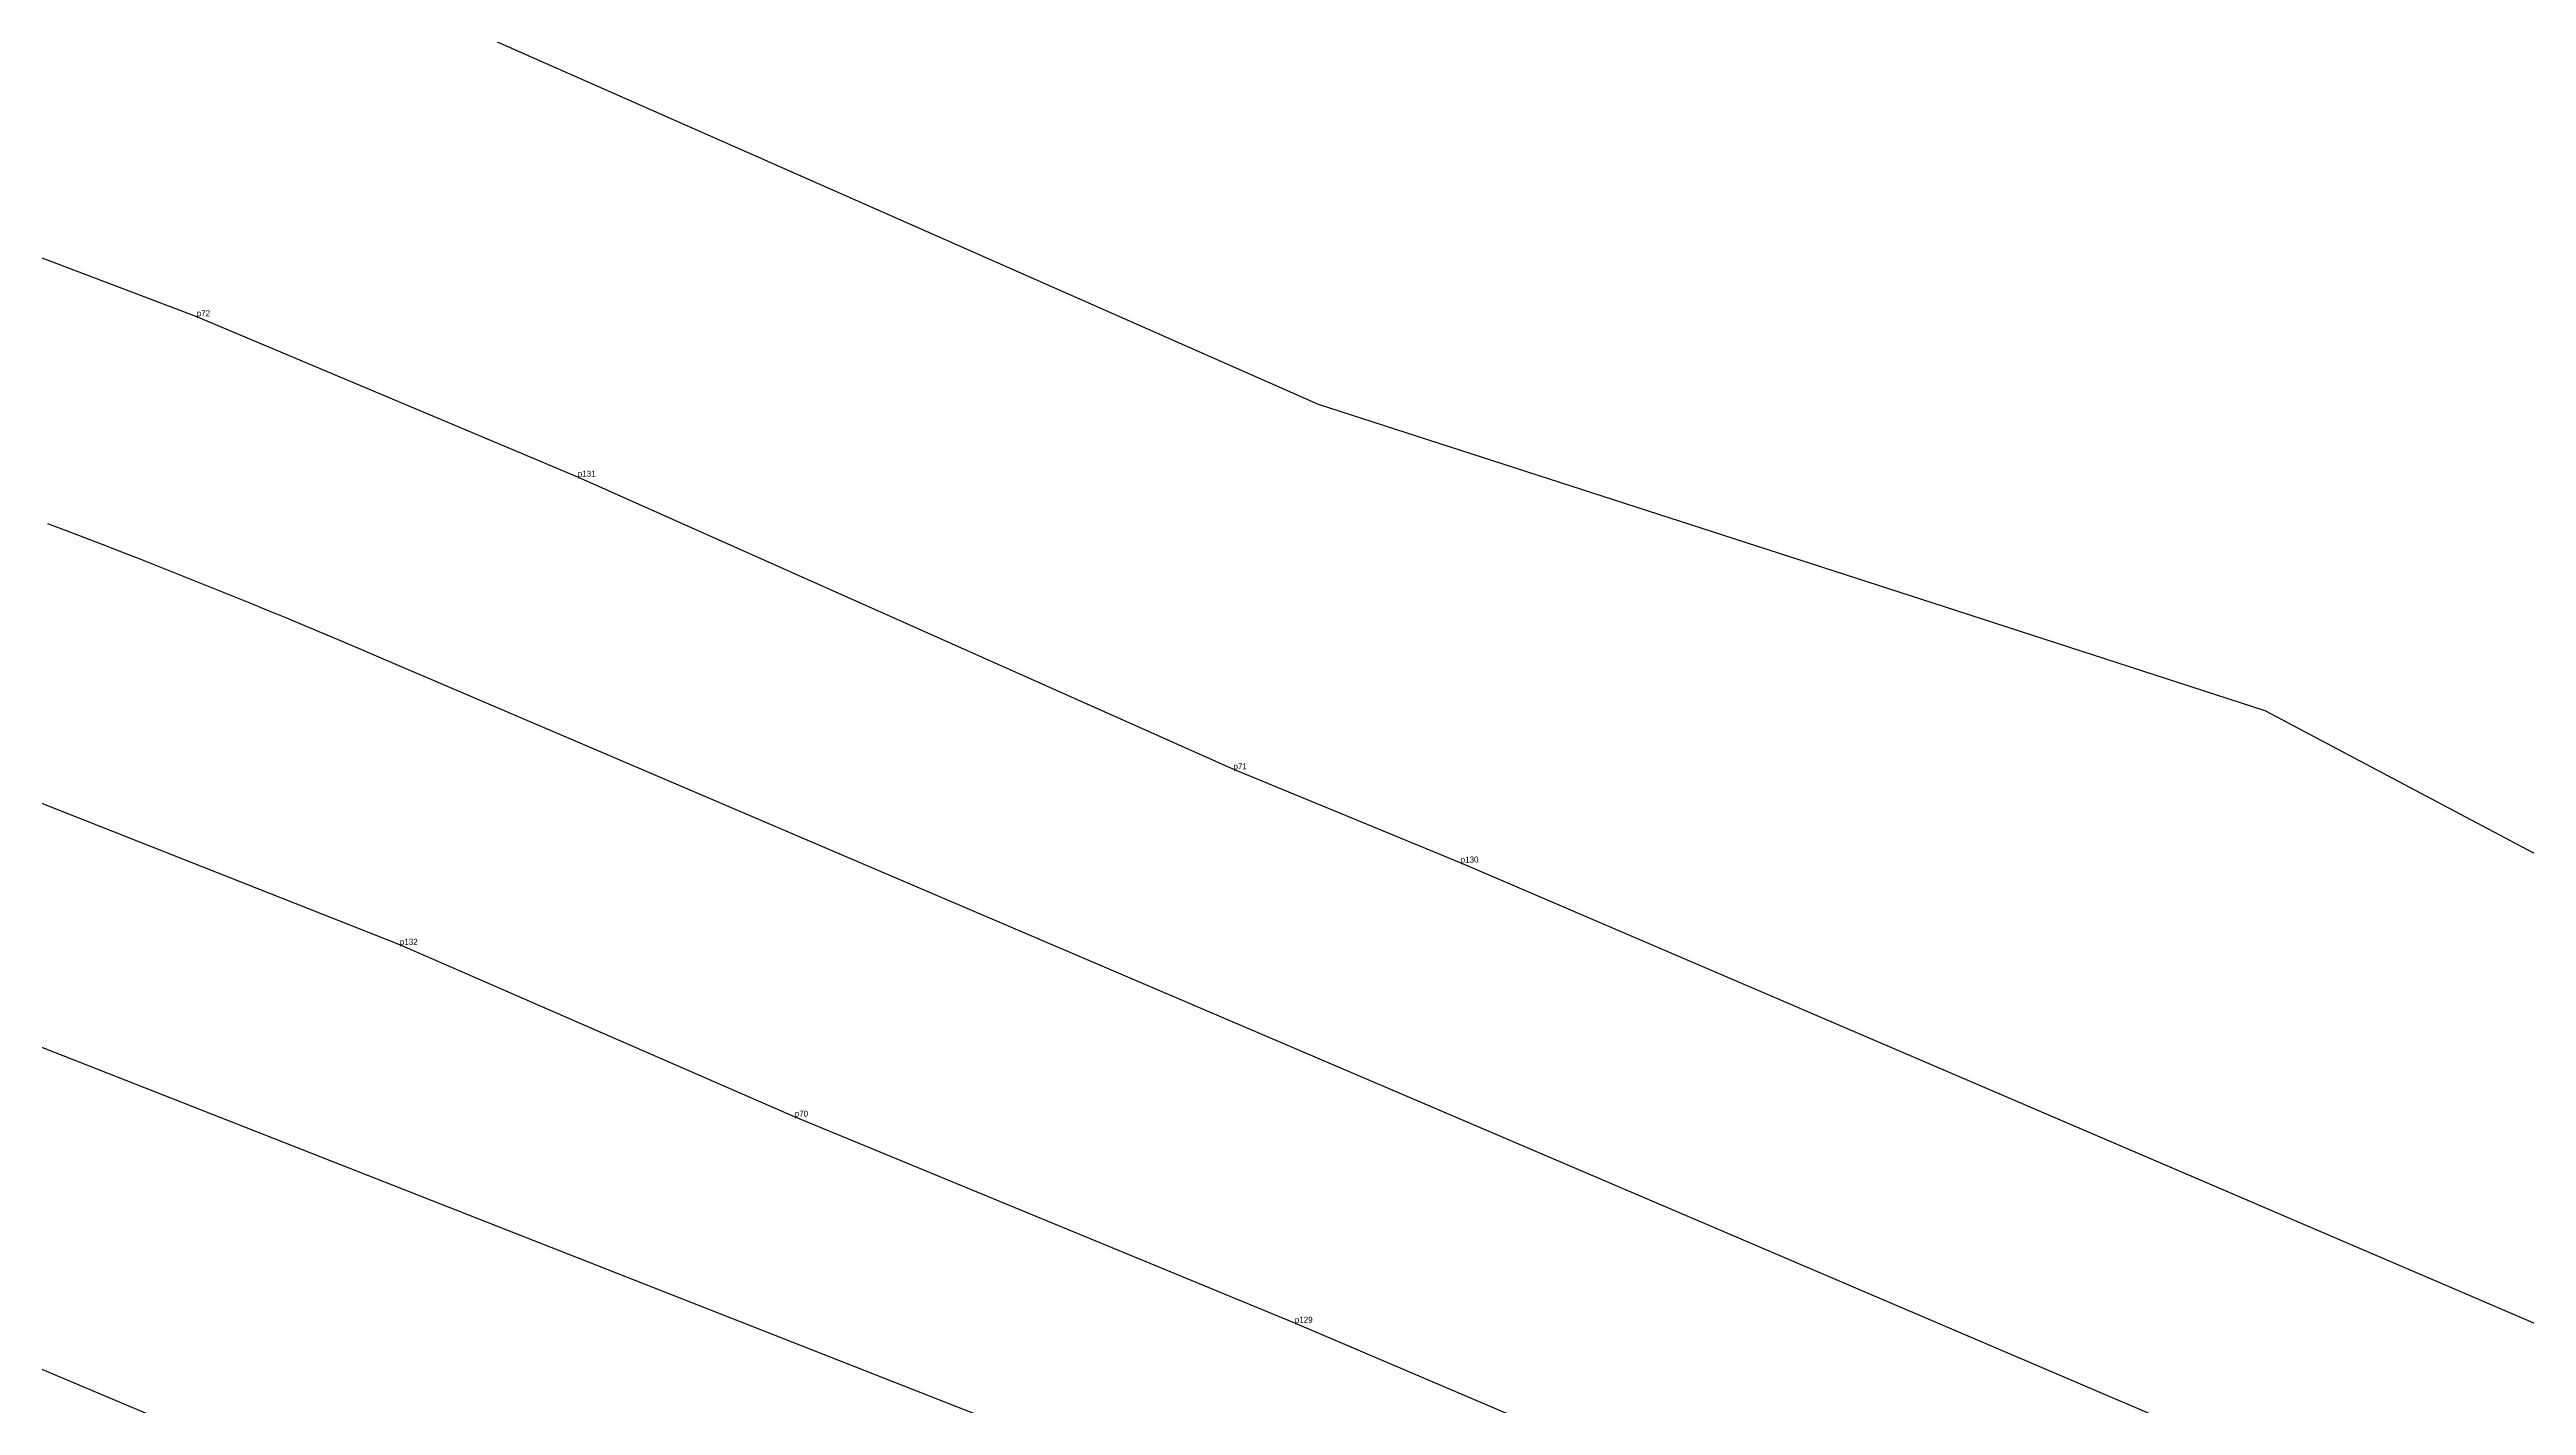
# Model space of a CAD drawing. Extents: x 550048 to 550251, y 1838135 to 1838333.
# Drawn here: x 550150.01 to 550191.22, y 1838276.51 to 1838299.08 of the extents above; entities that cross this region are included whole.
import ezdxf

# ---------------------------------------------------------------- set-up
doc = ezdxf.new("R2010")
doc.units = 0
for name, color, linetype in [('Level 10', 7, 'Continuous'), ('Level 12', 7, 'Continuous'), ('Level 22', 7, 'Continuous'), ('Level 23', 7, 'Continuous'), ('Level 49', 7, 'Continuous'), ('Level 7', 7, 'Continuous')]:
    doc.layers.add(name, color=color, linetype=linetype)

msp = doc.modelspace()

# ---------------------------------------------------------------- linework, layer by layer
at = {"layer": 'Level 10'}
msp.add_line((550144.9505, 1838279.1936), (550158.7824, 1838273.3713), dxfattribs=at)
at = {"layer": 'Level 22'}
for points in [[(550119.2296, 1838303.6225), (550124.541, 1838302.886), (550133.309, 1838300.874), (550143.317, 1838298.105), (550152.458, 1838294.635), (550158.797, 1838291.97), (550169.708, 1838287.101), (550173.493, 1838285.546), (550207.3317, 1838271.034), (550250.8944, 1838252.7081), (550248.1159, 1838244.8768), (550219.9441, 1838256.8941), (550170.733, 1838277.886), (550162.407, 1838281.315), (550155.839, 1838284.179), (550147.813, 1838287.346), (550135.997, 1838290.961), (550126.153, 1838293.261), (550113.313, 1838295.356)], [(550149.9794, 1838291.1916), (550150.2867, 1838291.0751), (550150.5937, 1838290.9579), (550150.9005, 1838290.8399), (550151.2069, 1838290.7212), (550151.513, 1838290.6017), (550151.8189, 1838290.4815), (550152.1245, 1838290.3606), (550152.4297, 1838290.2389), (550152.7347, 1838290.1164), (550153.0394, 1838289.9932), (550153.3438, 1838289.8693), (550153.6478, 1838289.7446), (550153.9516, 1838289.6192), (550154.2551, 1838289.4931), (550154.5582, 1838289.3662), (550154.861, 1838289.2386), (550155.1636, 1838289.1102), (550155.3295, 1838289.0395), (550248.5367, 1838249.2128)]]:
    msp.add_lwpolyline(points, dxfattribs=at)
at = {"layer": 'Level 23'}
msp.add_lwpolyline([(550168, 1838333.36), (550154.29, 1838300.61), (550171.12, 1838293.18), (550181.16, 1838289.93), (550186.87, 1838288.08), (550192.6292, 1838285.0277), (550193.22, 1838286.8), (550211.17, 1838279.05), (550209.8503, 1838275.9007), (550238.89, 1838260.51)], dxfattribs=at)
at = {"layer": 'Level 49'}
msp.add_line((550145.69, 1838284.12), (550179.54, 1838270.83), dxfattribs=at)
at = {"layer": 'Level 7'}
for p, q in [((550152.458, 1838294.635), (550152.458, 1838294.635)), ((550158.797, 1838291.97), (550158.797, 1838291.97)), ((550169.708, 1838287.101), (550169.708, 1838287.101)), ((550173.493, 1838285.546), (550173.493, 1838285.546)), ((550155.839, 1838284.179), (550155.839, 1838284.179)), ((550162.407, 1838281.315), (550162.407, 1838281.315)), ((550170.733, 1838277.886), (550170.733, 1838277.886))]:
    msp.add_line(p, q, dxfattribs=at)

# ---------------------------------------------------------------- texts
at = {"layer": 'Level 12'}
for s, p in [('p72', (550152.46, 1838294.64)), ('p131', (550158.8, 1838291.97)), ('p71', (550169.71, 1838287.1)), ('p130', (550173.49, 1838285.55)), ('p132', (550155.84, 1838284.18)), ('p70', (550162.41, 1838281.32)), ('p129', (550170.73, 1838277.89))]:
    msp.add_text(s, height=0.1, dxfattribs=at).set_placement(p)

doc.saveas('drawing.dxf')
